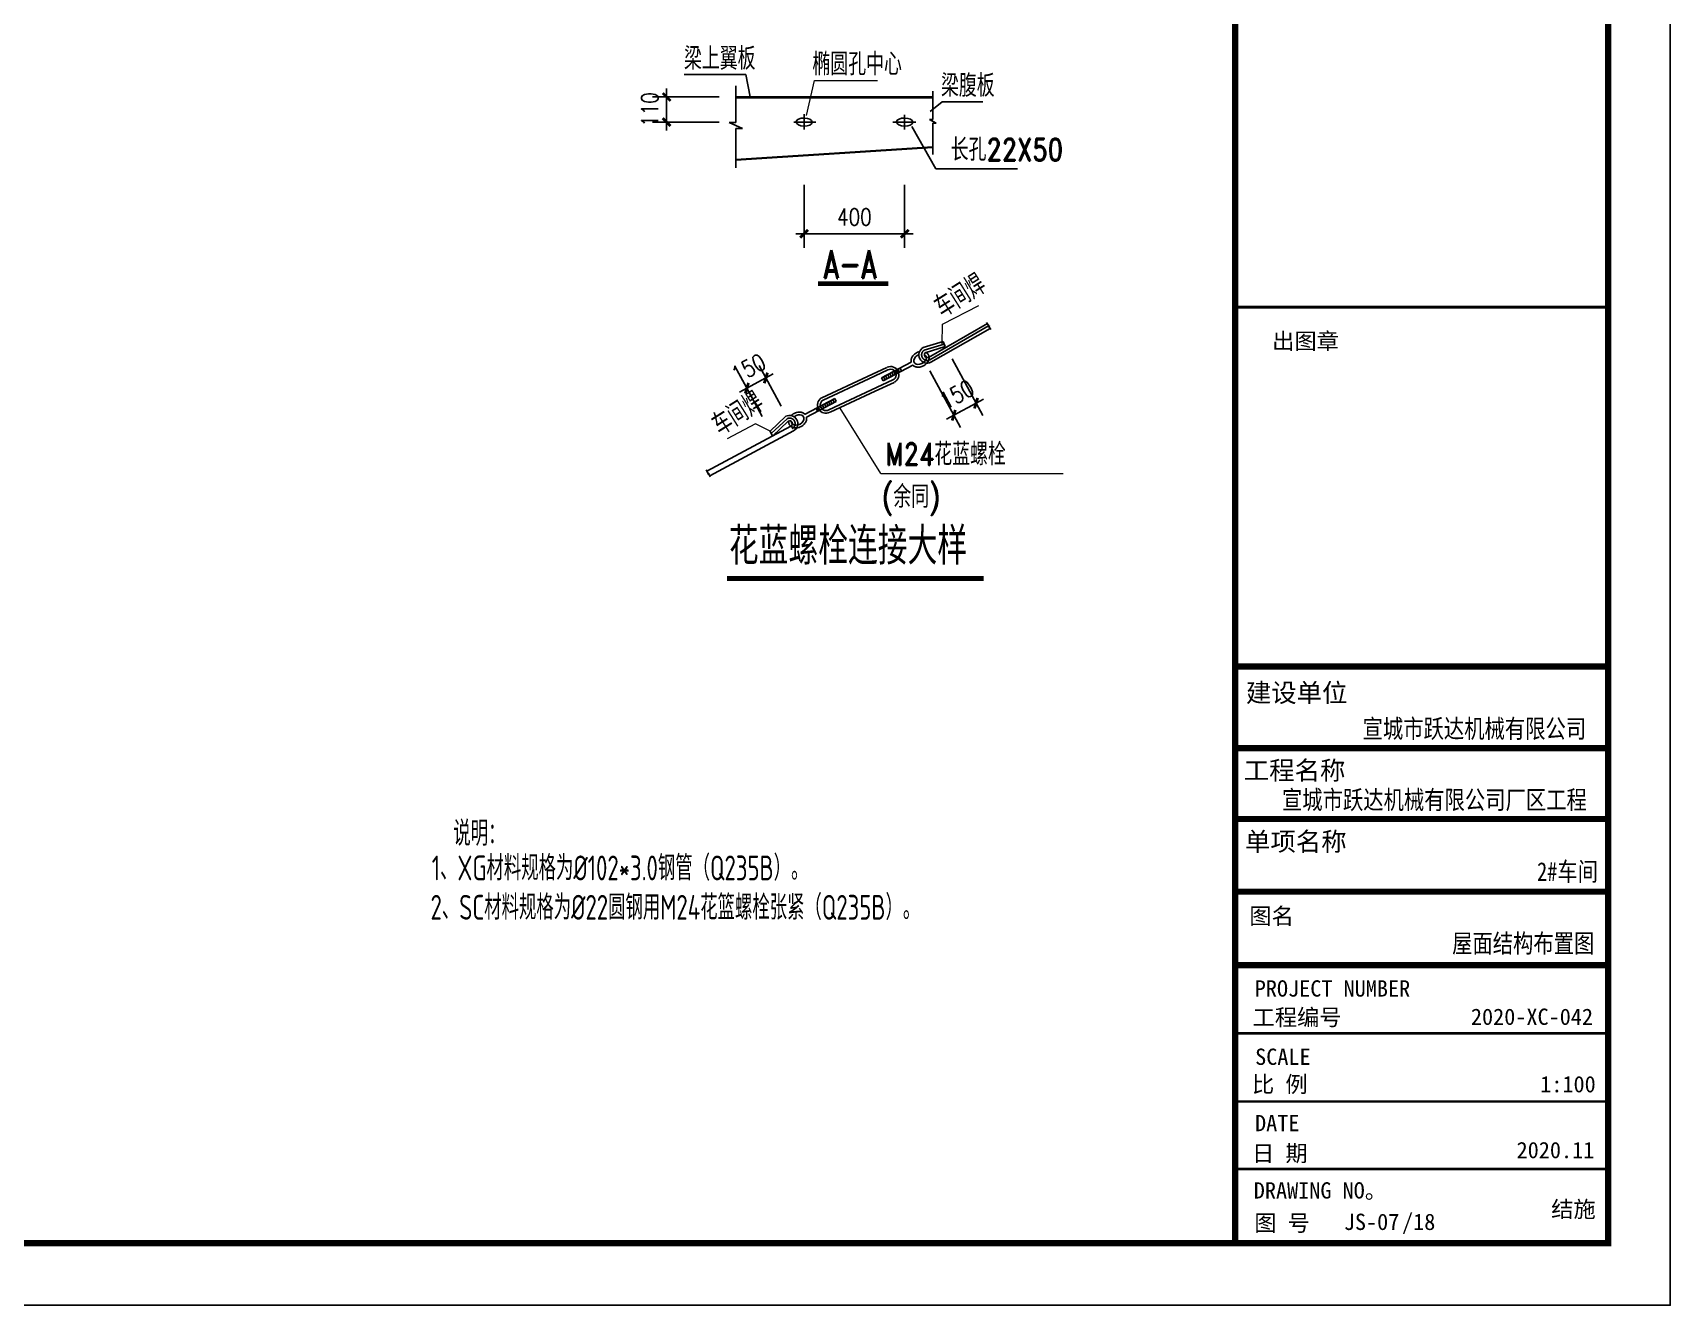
# Model space of a CAD drawing. Extents: x 69728788 to 150163257, y 20675998 to 43663798.
# Drawn here: x 75109863 to 75162631, y 21384288 to 21425292 of the extents above; entities that cross this region are included whole.
import ezdxf

# ---------------------------------------------------------------- set-up
doc = ezdxf.new("R2010")
doc.units = 0
doc.header["$LTSCALE"] = 1000
doc.header["$MEASUREMENT"] = 0
doc.linetypes.add('CENTER2', pattern=[1.125, 0.75, -0.125, 0.125, -0.125])
doc.linetypes.add('CENTERX2', pattern=[101.6, 63.5, -12.7, 12.7, -12.7])
doc.layers.get('0').update_dxf_attribs({"linetype": 'CONTINUOUS'})
doc.layers.get('DEFPOINTS').update_dxf_attribs({"linetype": 'CONTINUOUS'})
for name, color, linetype in [('CJ', 6, 'CONTINUOUS'), ('JC', 7, 'CONTINUOUS'), ('PUB_DIM', 3, 'CONTINUOUS'), ('PUB_TITLE', 4, 'CONTINUOUS'), ('R', 1, 'CONTINUOUS'), ('TEXT', 7, 'CONTINUOUS'), ('一般文字', 6, 'CONTINUOUS'), ('卫浴', 7, 'CONTINUOUS'), ('图框', 253, 'CONTINUOUS'), ('文字', 7, 'CONTINUOUS')]:
    doc.layers.add(name, color=color, linetype=linetype)
doc.layers.add('图文说明基线', color=251, linetype='CONTINUOUS', lineweight=50)
doc.styles.add('-黑体', font='simhei.ttf')
doc.styles.add('DIM_FONT', font='SIMPLEX.shx', dxfattribs={"width": 0.8})
doc.styles.add('hztxt', font='romand_pkpm', dxfattribs={"bigfont": 'hztxt'})
doc.styles.add('TSSD_Dimension', font='Tssdeng.shx', dxfattribs={"width": 0.7, "bigfont": 'hztxt.shx'})
doc.styles.add('宋体', font='', dxfattribs={"width": 0.8})
doc.styles.add('黑体', font='simhei.ttf', dxfattribs={"width": 0.6, "height": 4.3})
doc.styles.get('宋体').set_extended_font_data('SimSun')
doc.dimstyles.new('副本 (10) WGH', dxfattribs={"dimscale": 1.2, "dimtxt": 300, "dimasz": 1, "dimexe": 250, "dimexo": 300, "dimgap": 150, "dimtad": 1, "dimdec": 0, "dimlfac": 0.1, "dimzin": 0, "dimdsep": 46, "dimtxsty": 'DIM_FONT', "dimblk1": '_DIMX', "dimblk2": '_DIMX', "dimsah": 1, "dimcen": 0.09, "dimclrd": 3, "dimclre": 3, "dimclrt": 7, "dimadec": 0, "dimazin": 0, "dimtfac": 1, "dimtdec": 0, "dimtix": 1, "dimtmove": 2, "dimatfit": 3, "dimldrblk": '_DIMX', "dimfxl": 1, "dimtolj": 1, "dimtzin": 0, "dimarcsym": 0})
doc.dimstyles.new('副本(10)WGH', dxfattribs={"dimscale": 1.2, "dimtxt": 300, "dimasz": 1, "dimexe": 250, "dimexo": 300, "dimgap": 150, "dimtad": 1, "dimdec": 0, "dimlfac": 0.1, "dimzin": 0, "dimdsep": 46, "dimtxsty": 'DIM_FONT', "dimblk1": '_DIMX', "dimblk2": '_DIMX', "dimsah": 1, "dimcen": 0.09, "dimclrd": 3, "dimclre": 3, "dimclrt": 7, "dimadec": 0, "dimazin": 0, "dimtfac": 1, "dimtdec": 0, "dimtix": 1, "dimtmove": 2, "dimatfit": 3, "dimldrblk": '_DIMX', "dimfxl": 1, "dimtolj": 1, "dimtzin": 0, "dimarcsym": 0})

# ---------------------------------------------------------------- blocks, each defined once
blk = doc.blocks.new('_DIMX')
blk.add_line((-150, 0), (150, 0))
at = {"const_width": 50}
blk.add_lwpolyline([(-70, -70), (70, 70)], dxfattribs=at)
blk = doc.blocks.new('*D65')
at = {"layer": 'DEFPOINTS', "color": 0, "ltscale": 100}
for p in [(73335338, 20755603), (73335818, 20755863), (73336025, 20754334)]:
    blk.add_point(p, dxfattribs=at)
at = {"layer": 'PUB_DIM', "color": 3, "lineweight": -2, "ltscale": 100}
for p, q in [((73335509, 20755287), (73336168, 20754070)), ((73335989, 20755546), (73336647, 20754330)), ((73336504, 20754593), (73336025, 20754334)), ((73336505, 20754594), (73336507, 20754595)), ((73336024, 20754333), (73336023, 20754333))]:
    blk.add_line(p, q, dxfattribs=at)
at = {"layer": 'PUB_DIM', "color": 3, "lineweight": -2, "ltscale": 100, "xscale": 1.2, "yscale": 1.2, "zscale": 1.2}
for p, rotation in [((73336025, 20754334), 28.4160278343429), ((73336504, 20754593), 208.4160278343429)]:
    blk.add_blockref('_DIMX', p, dxfattribs=dict(at, rotation=rotation))
at = {"layer": 'PUB_DIM', "color": 7, "lineweight": 20, "ltscale": 100, "insert": (73336093, 20754780), "char_height": 360, "attachment_point": 5, "rotation": 28.416, "style": 'DIM_FONT'}
blk.add_mtext('\\A1;150', dxfattribs=at)
blk = doc.blocks.new('*D66')
at = {"layer": 'DEFPOINTS', "color": 0, "ltscale": 100}
for p in [(73331989, 20755135), (73332486, 20754212), (73332078, 20753992)]:
    blk.add_point(p, dxfattribs=at)
at = {"layer": 'PUB_DIM', "color": 3, "lineweight": -2, "ltscale": 100}
for p, q in [((73332315, 20754529), (73331847, 20755399)), ((73331908, 20754309), (73331439, 20755179)), ((73331580, 20754915), (73331579, 20754914)), ((73331581, 20754915), (73331989, 20755135)), ((73331990, 20755135), (73331991, 20755136))]:
    blk.add_line(p, q, dxfattribs=at)
at = {"layer": 'PUB_DIM', "color": 3, "lineweight": -2, "ltscale": 100, "xscale": 1.2, "yscale": 1.2, "zscale": 1.2}
for p, rotation in [((73331989, 20755135), 208.2884637416826), ((73331581, 20754915), 28.28846374168261)]:
    blk.add_blockref('_DIMX', p, dxfattribs=dict(at, rotation=rotation))
at = {"layer": 'PUB_DIM', "color": 7, "lineweight": 20, "ltscale": 100, "insert": (73331615, 20755342), "char_height": 360, "attachment_point": 5, "rotation": 28.2885, "style": 'DIM_FONT'}
blk.add_mtext('\\A1;150', dxfattribs=at)
blk = doc.blocks.new('*D57')
at = {"color": 3, "lineweight": -2}
for p, q in [((73330984, 20761172), (73329556, 20761172)), ((73329856, 20761173), (73329856, 20761174)), ((73329856, 20761172), (73329856, 20760633)), ((73330984, 20760633), (73329556, 20760633)), ((73329856, 20760631), (73329856, 20760630))]:
    blk.add_line(p, q, dxfattribs=at)
at = {"layer": 'DEFPOINTS', "color": 0}
for p in [(73331344, 20761172), (73329856, 20760633), (73331344, 20760633)]:
    blk.add_point(p, dxfattribs=at)
at = {"color": 3, "lineweight": -2, "xscale": 1.2, "yscale": 1.2, "zscale": 1.2}
for p, rotation in [((73329856, 20761172), 270), ((73329856, 20760633), 90)]:
    blk.add_blockref('_DIMX', p, dxfattribs=dict(at, rotation=rotation))
at = {"color": 7, "insert": (73329496, 20760902), "char_height": 360, "attachment_point": 5, "rotation": 90, "style": 'DIM_FONT'}
blk.add_mtext('\\A1;110', dxfattribs=at)
blk = doc.blocks.new('*D58')
at = {"layer": 'DEFPOINTS', "color": 0, "ltscale": 100}
for p in [(73332811, 20759647), (73334970, 20759647), (73334970, 20758232)]:
    blk.add_point(p, dxfattribs=at)
at = {"layer": 'PUB_DIM', "color": 3, "lineweight": -2, "ltscale": 100}
for p, q in [((73332811, 20759287), (73332811, 20757932)), ((73334970, 20759287), (73334970, 20757932)), ((73332812, 20758232), (73334969, 20758232))]:
    blk.add_line(p, q, dxfattribs=at)
at = {"layer": 'PUB_DIM', "color": 3, "lineweight": -2, "ltscale": 100, "xscale": 1.2, "yscale": 1.2, "zscale": 1.2, "rotation": 180}
blk.add_blockref('_DIMX', (73332811, 20758232), dxfattribs=at)
at = {"layer": 'PUB_DIM', "color": 3, "lineweight": -2, "ltscale": 100, "xscale": 1.2, "yscale": 1.2, "zscale": 1.2}
blk.add_blockref('_DIMX', (73334970, 20758232), dxfattribs=at)
at = {"layer": 'PUB_DIM', "color": 7, "lineweight": 20, "ltscale": 100, "insert": (73333891, 20758592), "char_height": 360, "attachment_point": 5, "style": 'DIM_FONT'}
blk.add_mtext('\\A1;400', dxfattribs=at)
blk = doc.blocks.new('SP')
at = {"color": 0}
for p, q in [((73331344.4, 20760622.6), (73331344.4, 20761406.9)), ((73335574.7, 20760686.3), (73335574.7, 20761297)), ((73331344.4, 20761172), (73335574.7, 20761172)), ((73331344.4, 20761155.7), (73335574.7, 20761155.7)), ((73331203.3, 20760622.6), (73331344.4, 20760558.9)), ((73331344.4, 20760622.6), (73331203.3, 20760622.6)), ((73331485.4, 20760495.2), (73331344.4, 20760558.9)), ((73331344.4, 20760495.2), (73331485.4, 20760495.2)), ((73331344.4, 20759650.1), (73331344.4, 20760495.2)), ((73335127.6, 20760534.9), (73335641.8, 20759625)), ((73335506.3, 20760686.3), (73335648.3, 20760611)), ((73335574.7, 20760686.3), (73335506.3, 20760686.3)), ((73335574.7, 20760611), (73335648.3, 20760611)), ((73335574.7, 20759935.1), (73335574.7, 20760611)), ((73331344.4, 20759829.8), (73335574.7, 20760100.7)), ((73331344.4, 20759813.6), (73335574.7, 20760084.4)), ((73335641.8, 20759625), (73337394.7, 20759625))]:
    blk.add_line(p, q, dxfattribs=at)
at = {"color": 6, "linetype": 'CENTERX2', "ltscale": 5}
for p, q in [((73336774.9, 20756255.4, 0), (73335508.2, 20755525.5, 0)), ((73335817.5, 20755862.9, 0), (73335390.1, 20755731.4, 0)), ((73332105.8, 20753940.1, 0), (73332443.7, 20754258.4, 0))]:
    blk.add_line(p, q, dxfattribs=at)
for p, q in [((73334585.4, 20755360.1, 0), (73334172.8, 20755165.5, 0)), ((73334612.4, 20755309, 0), (73334199.9, 20755114.4, 0)), ((73335111.5, 20755473.2, 0), (73334472.6, 20755134.8, 0)), ((73335146.6, 20755410.2, 0), (73334506.4, 20755071.1, 0)), ((73334605.4, 20755205.1, 0), (73334639.1, 20755141.4, 0)), ((73334649.6, 20755228.6, 0), (73334683.4, 20755164.8, 0)), ((73334693.9, 20755252, 0), (73334727.7, 20755188.3, 0)), ((73334738.2, 20755275.5, 0), (73334771.9, 20755211.7, 0)), ((73334782.4, 20755298.9, 0), (73334816.2, 20755235.1, 0)), ((73334826.7, 20755322.3, 0), (73334860.4, 20755258.6, 0)), ((73334870.9, 20755345.8, 0), (73334904.7, 20755282, 0)), ((73333192.6, 20754711.3, 0), (73334172.8, 20755165.5, 0)), ((73333219.7, 20754660.2, 0), (73334199.9, 20755114.4, 0)), ((73333367.8, 20754400.4, 0), (73334339.8, 20754850.3, 0)), ((73334744, 20755040.5, 0), (73334339.8, 20754850.3, 0)), ((73334472.6, 20755134.8, 0), (73334506.4, 20755071.1, 0)), ((73334516.9, 20755158.3, 0), (73334550.6, 20755094.5, 0)), ((73334561.1, 20755181.7, 0), (73334594.9, 20755117.9, 0)), ((73332829.8, 20754353.6, 0), (73333468.6, 20754691.9, 0)), ((73332862.1, 20754289.1, 0), (73333502.4, 20754628.2, 0)), ((73333114.6, 20754504.4, 0), (73333148.3, 20754440.7, 0)), ((73333158.8, 20754527.8, 0), (73333192.6, 20754464.1, 0)), ((73333203.1, 20754551.3, 0), (73333236.8, 20754487.5, 0)), ((73333247.3, 20754574.7, 0), (73333281.1, 20754511, 0)), ((73333291.6, 20754598.2, 0), (73333325.4, 20754534.4, 0)), ((73333335.9, 20754621.6, 0), (73333369.6, 20754557.9, 0)), ((73333380.1, 20754645, 0), (73333413.9, 20754581.3, 0)), ((73333424.4, 20754668.5, 0), (73333458.1, 20754604.7, 0)), ((73333468.6, 20754691.9, 0), (73333502.4, 20754628.2, 0)), ((73333070.3, 20754481, 0), (73333104.1, 20754417.2, 0))]:
    blk.add_line(p, q)
blk.add_arc((73335453, 20755629.8, 0), 118, 117.90547, 297.90547, dxfattribs=at)
for centre, radius, start, end in [((73334668.9, 20755202.4, 0), 177.7, 297.52572, 114.09488), ((73334668.1, 20755201.9, 0), 120.7, 293.8713, 117.48351), ((73333276.2, 20754553.6, 0), 177.7, 121.71605, 298.28521), ((73333276.9, 20754554, 0), 120.7, 118.32743, 301.93964)]:
    blk.add_arc(centre, radius, start, end)
at = {"color": 6, "linetype": 'CENTER2', "ltscale": 5}
blk.add_arc((73332498.9, 20754154.1, 0), 118, 297.90547, 117.90547, dxfattribs=at)
at = {"extrusion": (0, 0, -1)}
blk.add_ellipse((73335301.9, 20755536.3, 0), major_axis=(127.6, 67.6), ratio=0.7037032, start_param=-0.3725172, end_param=4.9474828, dxfattribs=at)
blk.add_ellipse((73332670.5, 20754231.6, 0), major_axis=(127.6, 67.6), ratio=0.7037032, start_param=2.7690755, end_param=8.0890754)
for points, knots in [([(73335111.5, 20755473.2, 0), (73335110, 20755479.4, 0), (73335109, 20755485.6, 0), (73335107.7, 20755500.3, 0), (73335107.7, 20755508.7, 0), (73335109.2, 20755525.2, 0), (73335110.6, 20755533.4, 0), (73335114.6, 20755549.4, 0), (73335117.2, 20755557.3, 0), (73335123.5, 20755572.6, 0), (73335127.2, 20755580, 0), (73335139.8, 20755601.8, 0), (73335150.1, 20755615.4, 0), (73335173.7, 20755640.3, 0), (73335186.9, 20755651.5, 0), (73335215.4, 20755671.2, 0), (73335230.8, 20755679.7, 0), (73335263.5, 20755693.7, 0), (73335281, 20755699.1, 0), (73335298.8, 20755702.5, 0)], [9.6083115, 9.6083115, 9.6083115, 9.6083115, 9.7128187, 9.7128187, 9.8512717, 9.8512717, 9.9897246, 9.9897246, 10.1281776, 10.1281776, 10.2666305, 10.2666305, 10.5484116, 10.5484116, 10.8301927, 10.8301927, 11.1119738, 11.1119738, 11.4088943, 11.4088943, 11.4088943, 11.4088943]), ([(73335429.5, 20755683.8, 0), (73335432.6, 20755682, 0), (73335435.6, 20755680.1, 0), (73335445.6, 20755673.1, 0), (73335452.4, 20755667.5, 0), (73335464.7, 20755654.9, 0), (73335470.2, 20755647.9, 0), (73335477, 20755637.4, 0), (73335478.9, 20755634.2, 0), (73335480.6, 20755631, 0), (73335483.5, 20755625.5, 0), (73335486, 20755619.7, 0), (73335490.2, 20755608, 0), (73335491.9, 20755602, 0), (73335494.4, 20755589.9, 0), (73335495.2, 20755583.7, 0), (73335496.2, 20755568.8, 0), (73335495.9, 20755560.1, 0), (73335493.9, 20755542.8, 0), (73335492.2, 20755534.3, 0), (73335487.4, 20755517.7, 0), (73335484.4, 20755509.5, 0), (73335477.2, 20755493.8, 0), (73335473.1, 20755486.2, 0), (73335459, 20755463.9, 0), (73335447.6, 20755450.1, 0), (73335421.9, 20755425.1, 0), (73335407.5, 20755414, 0), (73335369.2, 20755390.2, 0), (73335344, 20755379.4, 0), (73335302.6, 20755369.2, 0), (73335287, 20755366.9, 0), (73335258.5, 20755365.8, 0), (73335245.7, 20755366.5, 0), (73335222.6, 20755370, 0), (73335212.4, 20755372.5, 0), (73335192.5, 20755379.4, 0), (73335182.8, 20755383.8, 0), (73335166.5, 20755393.5, 0), (73335159.7, 20755398.4, 0), (73335151.1, 20755405.9, 0), (73335148.8, 20755408, 0), (73335146.6, 20755410.2, 0)], [5.87527, 5.87527, 5.87527, 5.87527, 5.933919, 5.933919, 6.0784763, 6.0784763, 6.2230336, 6.2230336, 6.2831853, 6.2831853, 6.2831853, 6.384976, 6.384976, 6.4867666, 6.4867666, 6.5885573, 6.5885573, 6.7335632, 6.7335632, 6.8785692, 6.8785692, 7.0235752, 7.0235752, 7.1685811, 7.1685811, 7.4625614, 7.4625614, 7.7565417, 7.7565417, 8.1947691, 8.1947691, 8.4533782, 8.4533782, 8.6676193, 8.6676193, 8.8440867, 8.8440867, 9.020554, 9.020554, 9.159007, 9.159007, 9.209642, 9.209642, 9.209642, 9.209642]), ([(73332476.8, 20754208.8, 0), (73332476.6, 20754205.3, 0), (73332476.5, 20754201.8, 0), (73332476.6, 20754189.5, 0), (73332477.5, 20754180.8, 0), (73332481, 20754163.5, 0), (73332483.6, 20754155.1, 0), (73332488.5, 20754143.5, 0), (73332490.1, 20754140.2, 0), (73332491.8, 20754136.9, 0), (73332494.7, 20754131.4, 0), (73332498, 20754126.1, 0), (73332505.4, 20754116.1, 0), (73332509.4, 20754111.3, 0), (73332518.1, 20754102.4, 0), (73332522.7, 20754098.3, 0), (73332534.5, 20754089.1, 0), (73332541.8, 20754084.4, 0), (73332557.2, 20754076.4, 0), (73332565.3, 20754073, 0), (73332581.7, 20754067.6, 0), (73332590.1, 20754065.6, 0), (73332607.2, 20754062.7, 0), (73332615.8, 20754061.8, 0), (73332642.2, 20754060.9, 0), (73332660, 20754062.5, 0), (73332695.1, 20754069.8, 0), (73332712.3, 20754075.4, 0), (73332753.6, 20754093.8, 0), (73332776.7, 20754108.6, 0), (73332808.3, 20754137, 0), (73332819, 20754148.7, 0), (73332835.9, 20754171.6, 0), (73332842.6, 20754182.6, 0), (73332852.6, 20754203.7, 0), (73332856.3, 20754213.6, 0), (73332861.8, 20754233.9, 0), (73332863.6, 20754244.4, 0), (73332864.7, 20754263.3, 0), (73332864.5, 20754271.6, 0), (73332863.2, 20754283, 0), (73332862.7, 20754286.1, 0), (73332862.1, 20754289.1, 0)], [5.87527, 5.87527, 5.87527, 5.87527, 5.933919, 5.933919, 6.0784763, 6.0784763, 6.2230336, 6.2230336, 6.2831853, 6.2831853, 6.2831853, 6.384976, 6.384976, 6.4867666, 6.4867666, 6.5885573, 6.5885573, 6.7335632, 6.7335632, 6.8785692, 6.8785692, 7.0235752, 7.0235752, 7.1685811, 7.1685811, 7.4625614, 7.4625614, 7.7565417, 7.7565417, 8.1947691, 8.1947691, 8.4533782, 8.4533782, 8.6676193, 8.6676193, 8.8440867, 8.8440867, 9.020554, 9.020554, 9.159007, 9.159007, 9.209642, 9.209642, 9.209642, 9.209642]), ([(73332829.8, 20754353.6, 0), (73332825.5, 20754358.3, 0), (73332820.8, 20754362.6, 0), (73332809.4, 20754371.9, 0), (73332802.5, 20754376.6, 0), (73332788, 20754384.7, 0), (73332780.4, 20754388.2, 0), (73332764.9, 20754393.9, 0), (73332756.9, 20754396.1, 0), (73332740.8, 20754399.5, 0), (73332732.6, 20754400.6, 0), (73332707.5, 20754402.5, 0), (73332690.4, 20754401.6, 0), (73332656.6, 20754396.1, 0), (73332639.8, 20754391.4, 0), (73332607.5, 20754378.9, 0), (73332591.9, 20754371, 0), (73332561.9, 20754351.7, 0), (73332547.5, 20754340.3, 0), (73332534.8, 20754327.5, 0)], [9.6083115, 9.6083115, 9.6083115, 9.6083115, 9.7128187, 9.7128187, 9.8512717, 9.8512717, 9.9897246, 9.9897246, 10.1281776, 10.1281776, 10.2666305, 10.2666305, 10.5484116, 10.5484116, 10.8301927, 10.8301927, 11.1119738, 11.1119738, 11.4088943, 11.4088943, 11.4088943, 11.4088943])]:
    blk.add_open_spline(points, degree=3, knots=knots)
at = {"layer": 'CJ', "color": 0}
for p, q in [((73331556, 20761651.1), (73330234, 20761651.1)), ((73331654.6, 20761172), (73331556, 20761651.1)), ((73335517.6, 20760859.6), (73335773.3, 20761069)), ((73335773.3, 20761069), (73336646.3, 20761069))]:
    blk.add_line(p, q, dxfattribs=at)
at = {"layer": 'DEFPOINTS', "color": 0, "linetype": 'ByBlock'}
for p in [(73332588.5, 20760632.6), (73334747.8, 20760632.6)]:
    blk.add_point(p, dxfattribs=at)
at = {"layer": 'JC', "color": 0}
for p, q in [((73332588.5, 20760632.6), (73333059.7, 20760632.6)), ((73332588.5, 20760632.6), (73332990.7, 20760632.6)), ((73332810.8, 20760472.7), (73332810.8, 20760803.6)), ((73332810.8, 20760472.7), (73332810.8, 20760803.6)), ((73334718, 20760632.6), (73335208, 20760632.6)), ((73334747.8, 20760632.6), (73335149.9, 20760632.6)), ((73334970, 20760473.4), (73334970, 20760787.5)), ((73334970, 20760473.4), (73334970, 20760787.5))]:
    blk.add_line(p, q, dxfattribs=at)
at = {"layer": 'JC', "color": 0, "extrusion": (0, 0, -1)}
for centre in [(73332810.8, 20760632.6), (73334970, 20760632.6)]:
    blk.add_ellipse(centre, major_axis=(-173, 4.2), ratio=0.500506, start_param=-1.5707963, end_param=4.712389, dxfattribs=at)
at = {"layer": 'R', "color": 7}
for p, q in [((73336750, 20756302.6, 0), (73335480.6, 20755577.6, 0)), ((73335794.9, 20755917.4, 0), (73335367.4, 20755785.9, 0)), ((73336805.2, 20756198.3, 0), (73335535.9, 20755473.3, 0)), ((73335794.9, 20755917.4, 0), (73335840.2, 20755808.4, 0)), ((73335840.2, 20755808.4, 0), (73335412.8, 20755676.9, 0)), ((73332078.2, 20753992.2, 0), (73332416.1, 20754310.6, 0)), ((73332133.4, 20753887.9, 0), (73332471.3, 20754206.3, 0)), ((73332078.2, 20753992.2, 0), (73332133.4, 20753887.9, 0))]:
    blk.add_line(p, q, dxfattribs=at)
for centre, radius, start, end in [((73335453, 20755629.8, 0), 177, 117.90547, 297.90547), ((73335453, 20755629.8, 0), 59, 117.90547, 297.90547), ((73332498.9, 20754154.1, 0), 177, 297.90547, 117.90547), ((73332498.9, 20754154.1, 0), 59, 297.90547, 117.90547)]:
    blk.add_arc(centre, radius, start, end, dxfattribs=at)
at = {"layer": '卫浴', "lineweight": 13}
for p, q in [((73332860, 20760775.1), (73333032.5, 20761522.4)), ((73333032.5, 20761522.4), (73334386.1, 20761522.4))]:
    blk.add_line(p, q, dxfattribs=at)
at = {"layer": '卫浴', "color": 251, "lineweight": 13}
for p, q in [((73335785.6, 20756287.6, 0), (73336561.7, 20756691, 0)), ((73335777.4, 20755862.5, 0), (73335785.6, 20756287.6, 0)), ((73331763.2, 20754146.2, 0), (73331159.8, 20753826.7, 0)), ((73332078.2, 20753992.2, 0), (73331763.2, 20754146.2, 0)), ((73334456, 20753082.6, 0), (73333587.8, 20754484.6, 0)), ((73334456, 20753082.6, 0), (73338378.4, 20753082.6, 0))]:
    blk.add_line(p, q, dxfattribs=at)
at = {"layer": '卫浴'}
for p, q in [((73336730.8, 20756325.6, 0), (73336776.9, 20756252.3, 0)), ((73336794.1, 20756263.2, 0), (73336773.6, 20756221.7, 0)), ((73336776.9, 20756252.3, 0), (73336794.1, 20756263.2, 0)), ((73336773.6, 20756221.7, 0), (73336788.3, 20756232.7, 0)), ((73336788.3, 20756232.7, 0), (73336821.5, 20756177.7, 0)), ((73333340.8, 20754451.6, 0), (73334717, 20755091.6, 0)), ((73330719.9, 20753131, 0), (73332524.5, 20754102.6, 0)), ((73330782.7, 20753029.3, 0), (73332580.5, 20753997, 0)), ((73330702.8, 20753158.1, 0), (73330749, 20753084.8, 0)), ((73330766.1, 20753095.7, 0), (73330745.7, 20753054.2, 0)), ((73330749, 20753084.8, 0), (73330766.1, 20753095.7, 0)), ((73330745.7, 20753054.2, 0), (73330760.4, 20753065.2, 0)), ((73330760.4, 20753065.2, 0), (73330793.5, 20753010.2, 0))]:
    blk.add_line(p, q, dxfattribs=at)
at = {"layer": '图文说明基线', "const_width": 101.6}
blk.add_lwpolyline([(73333111, 20757160.4), (73334617, 20757160.4)], dxfattribs=at)
at = {"layer": '图文说明基线', "const_width": 101.6, "elevation": 0}
blk.add_lwpolyline([(73331156.3, 20750827), (73336668.8, 20750827)], dxfattribs=at)
at = {"layer": '一般文字', "color": 6, "linetype": 'Continuous', "lineweight": -3, "style": 'hztxt', "width": 0.8}
for s, p in [('梁上翼板', (73330230, 20761756.5)), ('椭圆孔中心', (73332989.8, 20761637.5)), ('梁腹板', (73335751.2, 20761175.3)), ('长孔22X50', (73335958.9, 20759799)), ('M24花蓝螺栓', (73334553.8, 20753258.4, 0)), ('(余同)', (73334495.9, 20752345.9, 0))]:
    blk.add_text(s, height=480, dxfattribs=at).set_placement(p)
at = {"layer": '一般文字', "color": 6, "style": 'hztxt', "width": 0.7}
blk.add_text('A-A', height=600, dxfattribs=at).set_placement((73333212.3, 20757276.5))
at = {"layer": '一般文字', "color": 6, "linetype": 'Continuous', "lineweight": -3, "style": 'hztxt', "width": 0.8}
for p in [(73335799.5, 20756396.1, 0), (73331021, 20753864.1, 0)]:
    blk.add_text('车间焊', height=480, rotation=32.25354, dxfattribs=at).set_placement(p)
at = {"layer": '一般文字', "color": 6, "linetype": 'Continuous', "style": 'hztxt', "width": 0.8}
blk.add_text('花蓝螺栓连接大样', height=800, dxfattribs=at).set_placement((73331192.8, 20751124.2))
dim = blk.add_linear_dim(base=(73329855.5, 20760632.6), p1=(73331344.4, 20761172), p2=(73331344.4, 20760632.6), angle=90, text='110', dimstyle='副本 (10) WGH')
dim.commit()
dim.dimension.update_dxf_attribs({"geometry": '*D57', "text_midpoint": (73329495.5, 20760902.3)})
at = {"layer": 'PUB_DIM', "lineweight": 20, "ltscale": 100}
dim = blk.add_linear_dim(base=(73334970.2, 20758231.8), p1=(73332810.9, 20759646.8), p2=(73334970.2, 20759646.8), text='400', dimstyle='副本(10)WGH', dxfattribs=at)
dim.commit()
dim.dimension.update_dxf_attribs({"geometry": '*D58', "text_midpoint": (73333890.5, 20758591.8)})
for p1, p2, distance, picture, middle in [((73332078.2, 20753992.2, 0), (73332486, 20754211.7, 0), 1048.1, '*D66', (73331614.8, 20755341.9, 0)), ((73335817.5, 20755862.9, 0), (73335338, 20755603.4, 0), 1443.4, '*D65', (73336093.3, 20754780.3, 0))]:
    dim = blk.add_aligned_dim(p1=p1, p2=p2, distance=distance, text='150', dimstyle='副本(10)WGH', dxfattribs=at)
    dim.commit()
    dim.dimension.update_dxf_attribs({"geometry": picture, "text_midpoint": middle})

msp = doc.modelspace()

# ---------------------------------------------------------------- linework, layer by layer
at = {"layer": 'PUB_TITLE'}
msp.add_lwpolyline([(75043830.5, 21384287.7), (75162630.5, 21384287.7), (75162630.5, 21468287.7), (75043830.5, 21468287.7)], close=True, dxfattribs=at)
at = {"layer": 'PUB_TITLE', "const_width": 200}
msp.add_lwpolyline([(75048830.5, 21386287.7), (75160630.5, 21386287.7), (75160630.5, 21466287.7), (75048830.5, 21466287.7)], close=True, dxfattribs=at)
at = {"layer": '图框', "color": 4}
for points, const_width in [([(75148612, 21466287.7), (75148612, 21386287.7)], 197.2), ([(75148612, 21404870.3), (75160586.8, 21404870.3)], 199.2), ([(75148612, 21402236.3), (75160590.5, 21402236.3)], 199.2), ([(75148612, 21399957.6), (75160630.5, 21399957.6)], 199.2), ([(75148612, 21397616.1), (75160630.5, 21397616.1)], 199.2), ([(75148612, 21395247), (75160630.5, 21395247)], 199.2), ([(75148612, 21393049.3), (75160630.5, 21393049.3)], 80.7), ([(75148612, 21390855.4), (75160630.5, 21390855.4)], 80.7), ([(75148612, 21388678.1), (75160630.5, 21388678.1)], 80.7)]:
    msp.add_lwpolyline(points, dxfattribs=dict(at, const_width=const_width))
at = {"layer": '图框', "color": 0, "const_width": 100}
msp.add_lwpolyline([(75148612, 21416452.5), (75160630.5, 21416452.5)], dxfattribs=at)

# ---------------------------------------------------------------- block references
at = {"layer": '文字', "xscale": 1.5, "yscale": 1.5, "zscale": 1.5}
msp.add_blockref('SP', (-34864495.7, -9718534.1), dxfattribs=at)

# ---------------------------------------------------------------- texts
at = {"insert": (75152884.3, 21402573.6), "char_height": 3.333, "width": 58.781, "attachment_point": 1}
msp.add_mtext('宣城嘉怡纸箱包装有限公司', dxfattribs=at)
at = {"layer": 'TEXT', "color": 3, "style": '-黑体', "width": 0.8}
for s, p in [('宣城市跃达机械有限公司', (75152715.4, 21402569.2)), ('宣城市跃达机械有限公司厂区工程', (75150116.7, 21400274.8)), ('2#车间', (75158338.9, 21397963.4)), ('屋面结构布置图', (75155600.1, 21395651.1))]:
    msp.add_text(s, height=600.3, dxfattribs=at).set_placement(p)
at = {"layer": 'TEXT', "color": 2, "style": 'TSSD_Dimension', "width": 0.7}
for s, p in [('说明：', (75123416.5, 21399093.8)), ('1、XG材料规格为%%C102*3.0钢管（Q235B）。', (75122721.9, 21397979.4)), ('2、SC材料规格为%%C22圆钢用M24花篮螺栓张紧（Q235B）。', (75122681.4, 21396710.8))]:
    msp.add_text(s, height=800, dxfattribs=at).set_placement(p)
at = {"layer": '图框', "color": 4}
for s, height, style, p in [('出图章', 525.89, '黑体', (75149802.4, 21415091.6)), ('建设单位', 600, '黑体', (75148955.3, 21403724.9)), ('工程名称', 600, '黑体', (75148888.9, 21401221.8)), ('单项名称', 600, '黑体', (75148928.9, 21398930.2)), ('图名', 525.89, '黑体', (75149067.3, 21396566)), ('工程编号', 525.89, '黑体', (75149170.3, 21393303.4)), ('2020-XC-042', 525.888, '宋体', (75156206.9, 21393321.5)), ('SCALE', 525.89, '黑体', (75149254.1, 21392032.3)), ('比 例', 525.89, '黑体', (75149152.6, 21391146.4)), ('1:100', 525.89, '宋体', (75158439.9, 21391148.5)), ('DATE', 525.89, '黑体', (75149251.3, 21389895.1)), ('日 期', 525.89, '黑体', (75149152.6, 21388920.8)), ('2020.11', 525.89, '宋体', (75157678.7, 21389025.5)), ('DRAWING NO。', 525.888, '黑体', (75149209.8, 21387725.7)), ('图 号', 525.89, '黑体', (75149227.3, 21386675.6))]:
    msp.add_text(s, height=height, dxfattribs=dict(at, style=style)).set_placement(p)
at = {"layer": '图框', "color": 0, "style": '黑体'}
msp.add_text('PROJECT NUMBER', height=525.888, dxfattribs=at).set_placement((75149241.2, 21394233))
at = {"layer": '图框', "color": 3, "style": '宋体'}
for s, p in [('结施', (75158794.4, 21387120.6)), ('JS-07', (75152111.7, 21386712.3)), ('/18', (75153987.1, 21386712.3))]:
    msp.add_text(s, height=525.89, dxfattribs=at).set_placement(p)

doc.saveas('drawing.dxf')
